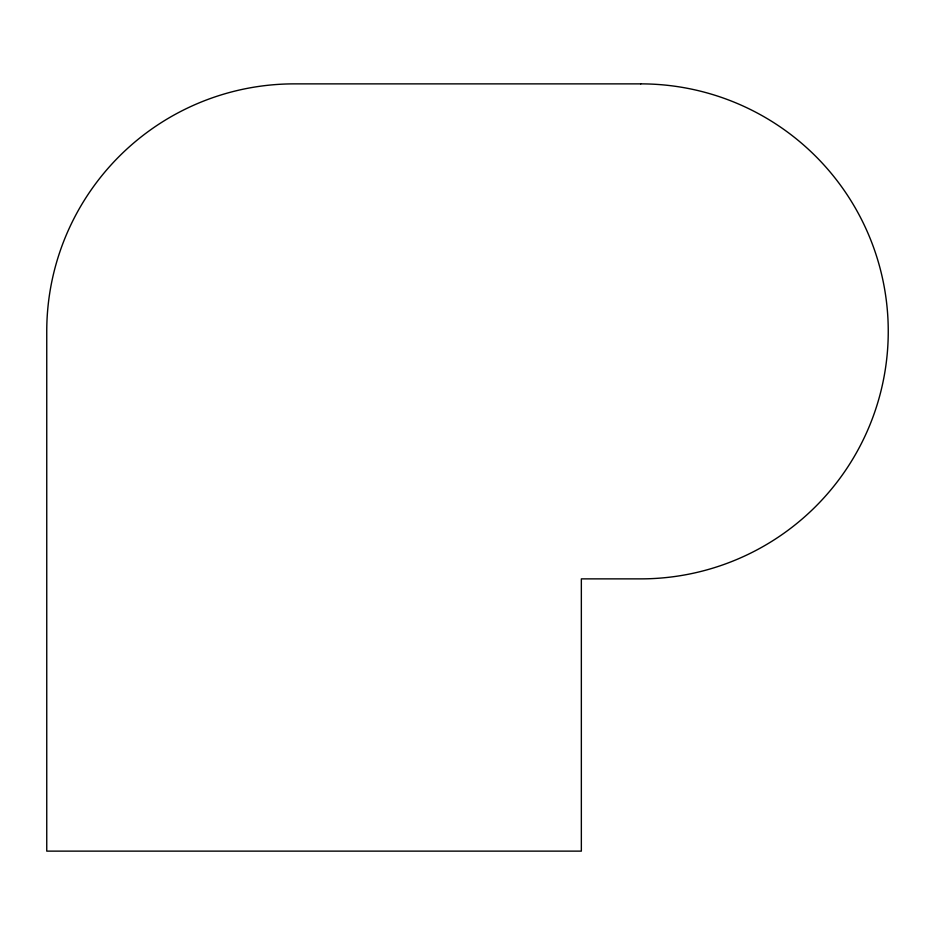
<?xml version="1.0" encoding="UTF-8"?>
<svg xmlns="http://www.w3.org/2000/svg" width="935" height="935" viewBox="0 0 935 935"><rect width="100%" height="100%" fill="white"/><g stroke="black" fill="none" stroke-linecap="round" stroke-linejoin="round"><path stroke-width="1.4" d="M640.755 83.87L294.244 83.87A247.494 247.494 0 0 0 46.75 331.376L46.75 851.13L581.348 851.13L581.348 578.87L640.755 578.87A247.494 247.494 0 0 0 888.25 331.376A247.494 247.494 0 0 0 640.755 83.87"/></g></svg>
